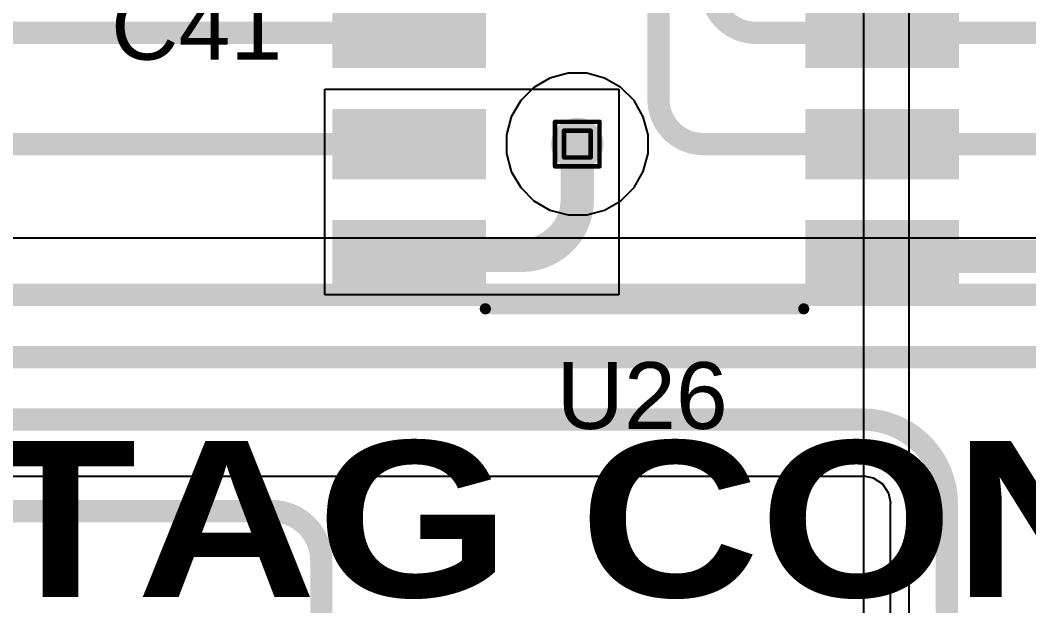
# Model space of a CAD drawing. Header units: inches. Extents: x -5 to 230, y -4 to 159.
# Drawn here: x 45.41 to 56.92, y 46.56 to 53.25 of the extents above; entities that cross this region are included whole.
import ezdxf

# ---------------------------------------------------------------- set-up
doc = ezdxf.new("R2010")
doc.units = ezdxf.units.IN
for name, color, linetype in [('Bottom Layer', 5, 'Continuous'), ('Drill Drawing', 1, 'Continuous'), ('Layer 1', 16, 'Continuous'), ('Layer 2', 76, 'Continuous'), ('Top Layer', 1, 'Continuous'), ('Top Overlay', 2, 'Continuous'), ('Top Paste', 8, 'Continuous'), ('Top Solder', 216, 'Continuous'), ('Via Holes', 16, 'Continuous')]:
    doc.layers.add(name, color=color, linetype=linetype)
doc.styles.add('Arial', font='', dxfattribs={"height": 0.2})
doc.styles.add('Arial Black_Bold', font='', dxfattribs={"height": 0.2})
doc.styles.get('Arial').set_extended_font_data('Arial')
doc.styles.get('Arial Black_Bold').set_extended_font_data('Arial Black', bold=True)

# ---------------------------------------------------------------- blocks, each defined once
blk = doc.blocks.new('SOIC_8_0_154___3_90___W______50')
at = {"layer": 'Top Layer'}
for points in [[(-3.475, 1.605), (-3.475, 2.205), (-1.925, 2.205), (-1.925, 1.605)], [(1.925, 1.605), (1.925, 2.205), (3.475, 2.205), (3.475, 1.605)], [(-3.475, 0.335), (-3.475, 0.935), (-1.925, 0.935), (-1.925, 0.335)], [(1.925, 0.335), (1.925, 0.935), (3.475, 0.935), (3.475, 0.335)], [(-3.475, -0.935), (-3.475, -0.335), (-1.925, -0.335), (-1.925, -0.935)], [(1.925, -0.935), (1.925, -0.335), (3.475, -0.335), (3.475, -0.935)], [(-3.475, -2.205), (-3.475, -1.605), (-1.925, -1.605), (-1.925, -2.205)], [(1.925, -2.205), (1.925, -1.605), (3.475, -1.605), (3.475, -2.205)]]:
    blk.add_hatch(color=1, dxfattribs=at).paths.add_polyline_path(points)
at = {"layer": 'Top Overlay'}
blk.add_hatch(color=2, dxfattribs=at).paths.add_polyline_path([(-1.838, 1.626), (-1.483, 1.626), (-1.483, 2.21), (-1.838, 2.21)])
at = {"layer": 'Top Paste'}
for points in [[(-3.475, 1.605), (-3.475, 2.205), (-1.925, 2.205), (-1.925, 1.605)], [(1.925, 1.605), (1.925, 2.205), (3.475, 2.205), (3.475, 1.605)], [(-3.475, 0.335), (-3.475, 0.935), (-1.925, 0.935), (-1.925, 0.335)], [(1.925, 0.335), (1.925, 0.935), (3.475, 0.935), (3.475, 0.335)], [(-3.475, -0.935), (-3.475, -0.335), (-1.925, -0.335), (-1.925, -0.935)], [(1.925, -0.935), (1.925, -0.335), (3.475, -0.335), (3.475, -0.935)], [(-3.475, -2.205), (-3.475, -1.605), (-1.925, -1.605), (-1.925, -2.205)], [(1.925, -2.205), (1.925, -1.605), (3.475, -1.605), (3.475, -2.205)]]:
    blk.add_hatch(color=8, dxfattribs=at).paths.add_polyline_path(points)
at = {"layer": 'Top Solder'}
for points in [[(-3.577, 1.503), (-3.577, 2.307), (-1.823, 2.307), (-1.823, 1.503)], [(1.823, 1.503), (1.823, 2.307), (3.577, 2.307), (3.577, 1.503)], [(-3.577, 0.233), (-3.577, 1.037), (-1.823, 1.037), (-1.823, 0.233)], [(1.823, 0.233), (1.823, 1.037), (3.577, 1.037), (3.577, 0.233)], [(-3.577, -1.037), (-3.577, -0.233), (-1.823, -0.233), (-1.823, -1.037)], [(1.823, -1.037), (1.823, -0.233), (3.577, -0.233), (3.577, -1.037)], [(-3.577, -2.307), (-3.577, -1.503), (-1.823, -1.503), (-1.823, -2.307)], [(1.823, -2.307), (1.823, -1.503), (3.577, -1.503), (3.577, -2.307)]]:
    blk.add_hatch(color=216, dxfattribs=at).paths.add_polyline_path(points)
at = {"layer": 'Top Overlay', "const_width": 0.127}
for points in [[(-1.829, 2.515), (1.803, 2.515)], [(-3.794, 1.803), (-3.794, 2.057)], [(-3.794, 2.057), (-3.667, 1.93)], [(-3.794, 1.803), (-3.667, 1.93)], [(-1.829, -2.515), (1.803, -2.515)]]:
    blk.add_lwpolyline(points, dxfattribs=at)
at = {"layer": 'Top Overlay', "const_width": 0.0635}
for points in [[(-1.861, 2.515, 1), (-1.797, 2.515, 1)], [(1.772, 2.515, 1), (1.835, 2.515, 1)], [(-3.826, 2.057, 1), (-3.762, 2.057, 1)], [(-3.826, 2.057, 1), (-3.762, 2.057, 1)], [(-3.699, 1.93, 1), (-3.635, 1.93, 1)], [(-3.699, 1.93, 1), (-3.635, 1.93, 1)], [(-3.826, 1.803, 1), (-3.762, 1.803, 1)], [(-3.826, 1.803, 1), (-3.762, 1.803, 1)], [(-1.861, -2.515, 1), (-1.797, -2.515, 1)], [(1.772, -2.515, 1), (1.835, -2.515, 1)]]:
    blk.add_lwpolyline(points, format="xyb", close=True, dxfattribs=at)

msp = doc.modelspace()

# ---------------------------------------------------------------- hatches: boundary and pattern name
at = {"layer": 'Bottom Layer'}
h = msp.add_hatch(color=5, dxfattribs=at)
edge = h.paths.add_edge_path()
edge.add_arc((51.765, 51.834), 0.3, 0, 360)
at = {"layer": 'Layer 1'}
h = msp.add_hatch(color=16, dxfattribs=at)
edge = h.paths.add_edge_path()
edge.add_arc((51.765, 51.834), 0.3, 0, 360)
at = {"layer": 'Layer 2'}
h = msp.add_hatch(color=76, dxfattribs=at)
edge = h.paths.add_edge_path()
edge.add_arc((51.765, 51.834), 0.3, 0, 360)
at = {"layer": 'Top Layer'}
h = msp.add_hatch(color=1, dxfattribs=at)
edge = h.paths.add_edge_path()
edge.add_arc((51.765, 51.834), 0.3, 0, 360)
at = {"layer": 'Via Holes'}
h = msp.add_hatch(color=7, dxfattribs=at)
edge = h.paths.add_edge_path()
edge.add_arc((51.765, 51.834), 0.15, 0, 360)

# ---------------------------------------------------------------- linework, layer by layer
at = {"layer": 'Bottom Layer'}
for p, q in [((58.378, 50.762), (37.635, 50.762)), ((29.858, 48.044), (55.017, 48.044)), ((55.017, 48.044), (55.032, 48.047)), ((55.032, 48.047), (55.141, 48.025)), ((55.141, 48.025), (55.246, 47.955)), ((55.246, 47.955), (55.316, 47.85)), ((55.316, 47.85), (55.338, 47.741)), ((55.338, 47.741), (55.335, 47.726)), ((55.335, 47.726), (55.335, 17.513))]:
    msp.add_line(p, q, dxfattribs=at)
at = {"layer": 'Bottom Layer', "const_width": 0.254}
for points in [[(31.496, 50.114), (65.633, 50.114)], [(30.43, 49.402), (60.324, 49.402)], [(29.363, 48.691), (55.017, 48.691)], [(55.982, 47.726), (55.982, 17.018)]]:
    msp.add_lwpolyline(points, dxfattribs=at)
at = {"layer": 'Bottom Layer', "const_width": 0.127}
for points in [[(54.953, 48.691, 1), (55.08, 48.691, 1)], [(54.953, 48.691, 1), (55.08, 48.691, 1)], [(55.919, 47.726, 1), (56.046, 47.726, 1)], [(55.919, 47.726, 1), (56.046, 47.726, 1)]]:
    msp.add_lwpolyline(points, format="xyb", close=True, dxfattribs=at)
at = {"layer": 'Bottom Layer', "const_width": 0.254}
msp.add_lwpolyline([(55.017, 48.691, -0.414214), (55.982, 47.726)], format="xyb", dxfattribs=at)
at = {"layer": 'Drill Drawing', "const_width": 0.0508}
for points in [[(51.511, 52.088), (52.019, 52.088)], [(51.511, 51.58), (51.511, 52.088)], [(52.019, 51.58), (52.019, 52.088)], [(51.613, 51.987), (51.918, 51.987)], [(51.613, 51.682), (51.613, 51.987)], [(51.918, 51.682), (51.918, 51.987)], [(51.613, 51.682), (51.918, 51.682)], [(51.511, 51.58), (52.019, 51.58)]]:
    msp.add_lwpolyline(points, dxfattribs=at)
at = {"layer": 'Drill Drawing', "const_width": 0.0254}
for points in [[(51.498, 52.088, 1), (51.524, 52.088, 1)], [(51.498, 52.088, 1), (51.524, 52.088, 1)], [(52.007, 52.088, 1), (52.032, 52.088, 1)], [(52.007, 52.088, 1), (52.032, 52.088, 1)], [(51.6, 51.987, 1), (51.626, 51.987, 1)], [(51.6, 51.987, 1), (51.626, 51.987, 1)], [(51.905, 51.987, 1), (51.93, 51.987, 1)], [(51.905, 51.987, 1), (51.93, 51.987, 1)], [(51.6, 51.682, 1), (51.626, 51.682, 1)], [(51.6, 51.682, 1), (51.626, 51.682, 1)], [(51.905, 51.682, 1), (51.93, 51.682, 1)], [(51.905, 51.682, 1), (51.93, 51.682, 1)], [(51.498, 51.58, 1), (51.524, 51.58, 1)], [(51.498, 51.58, 1), (51.524, 51.58, 1)], [(52.007, 51.58, 1), (52.032, 51.58, 1)], [(52.007, 51.58, 1), (52.032, 51.58, 1)]]:
    msp.add_lwpolyline(points, format="xyb", close=True, dxfattribs=at)
at = {"layer": 'Layer 2'}
for p, q in [((55.55, 38.431), (55.55, 57.867)), ((55.032, 56.003), (55.032, 38.443)), ((51.659, 52.642), (51.453, 52.587)), ((51.872, 52.642), (51.659, 52.642)), ((52.077, 52.587), (51.872, 52.642)), ((51.453, 52.587), (51.269, 52.481)), ((52.261, 52.481), (52.077, 52.587)), ((51.269, 52.481), (51.119, 52.33)), ((52.412, 52.33), (52.261, 52.481)), ((51.119, 52.33), (51.012, 52.146)), ((52.518, 52.146), (52.412, 52.33)), ((51.012, 52.146), (50.957, 51.941)), ((52.573, 51.941), (52.518, 52.146)), ((50.957, 51.941), (50.957, 51.728)), ((52.573, 51.728), (52.573, 51.941)), ((50.957, 51.728), (51.012, 51.522)), ((52.518, 51.522), (52.573, 51.728)), ((51.012, 51.522), (51.119, 51.338)), ((52.412, 51.338), (52.518, 51.522)), ((51.119, 51.338), (51.269, 51.188)), ((52.261, 51.188), (52.412, 51.338)), ((51.269, 51.188), (51.453, 51.081)), ((52.077, 51.081), (52.261, 51.188)), ((51.453, 51.081), (51.659, 51.026)), ((51.659, 51.026), (51.872, 51.026)), ((51.872, 51.026), (52.077, 51.081))]:
    msp.add_line(p, q, dxfattribs=at)
at = {"layer": 'Top Layer'}
for p, q in [((48.884, 50.114), (48.884, 52.46)), ((48.884, 52.46), (52.239, 52.46)), ((52.239, 52.46), (52.239, 50.114)), ((52.239, 50.114), (48.884, 50.114))]:
    msp.add_line(p, q, dxfattribs=at)
for points, const_width in [([(52.691, 52.346), (52.691, 62.35)], 0.254), ([(23.642, 53.104), (50.137, 53.104)], 0.254), ([(53.803, 53.104), (55.245, 53.104)], 0.254), ([(55.245, 53.104), (57.437, 53.104)], 0.254), ([(51.765, 51.201), (51.765, 51.834)], 0.381), ([(24.519, 51.834), (49.965, 51.834)], 0.254), ([(53.203, 51.834), (55.245, 51.834)], 0.254), ([(55.245, 51.834), (57.437, 51.834)], 0.254), ([(49.845, 50.564), (51.128, 50.564)], 0.381), ([(55.257, 50.553), (58.549, 50.553)], 0.381), ([(44.231, 47.645), (48.278, 47.645)], 0.254), ([(48.844, 45.127), (48.844, 47.079)], 0.254)]:
    msp.add_lwpolyline(points, dxfattribs=dict(at, const_width=const_width))
for points, const_width in [([(53.803, 53.104, -0.414214), (53.29, 53.617)], 0.254), ([(53.203, 51.834, -0.414214), (52.691, 52.346)], 0.254), ([(51.765, 51.201, -0.414214), (51.128, 50.564)], 0.381), ([(48.278, 47.645, -0.414214), (48.844, 47.079)], 0.254)]:
    msp.add_lwpolyline(points, format="xyb", dxfattribs=dict(at, const_width=const_width))
for points, const_width in [([(50.074, 53.104, 1), (50.201, 53.104, 1)], 0.127), ([(53.739, 53.104, 1), (53.866, 53.104, 1)], 0.127), ([(53.739, 53.104, 1), (53.866, 53.104, 1)], 0.127), ([(55.182, 53.104, 1), (55.309, 53.104, 1)], 0.127), ([(55.182, 53.104, 1), (55.309, 53.104, 1)], 0.127), ([(52.627, 52.346, 1), (52.754, 52.346, 1)], 0.127), ([(52.627, 52.346, 1), (52.754, 52.346, 1)], 0.127), ([(51.67, 51.834, 1), (51.86, 51.834, 1)], 0.191), ([(49.902, 51.834, 1), (50.029, 51.834, 1)], 0.127), ([(53.139, 51.834, 1), (53.266, 51.834, 1)], 0.127), ([(53.139, 51.834, 1), (53.266, 51.834, 1)], 0.127), ([(55.182, 51.834, 1), (55.309, 51.834, 1)], 0.127), ([(55.182, 51.834, 1), (55.309, 51.834, 1)], 0.127), ([(51.67, 51.201, 1), (51.86, 51.201, 1)], 0.191), ([(51.67, 51.201, 1), (51.86, 51.201, 1)], 0.191), ([(49.75, 50.564, 1), (49.94, 50.564, 1)], 0.191), ([(51.033, 50.564, 1), (51.223, 50.564, 1)], 0.191), ([(51.033, 50.564, 1), (51.223, 50.564, 1)], 0.191), ([(55.161, 50.553, 1), (55.352, 50.553, 1)], 0.191), ([(48.214, 47.645, 1), (48.341, 47.645, 1)], 0.127), ([(48.214, 47.645, 1), (48.341, 47.645, 1)], 0.127), ([(48.781, 47.079, 1), (48.908, 47.079, 1)], 0.127), ([(48.781, 47.079, 1), (48.908, 47.079, 1)], 0.127)]:
    msp.add_lwpolyline(points, format="xyb", close=True, dxfattribs=dict(at, const_width=const_width))

# ---------------------------------------------------------------- block references
msp.add_blockref('SOIC_8_0_154___3_90___W______50', (52.545, 52.469))

# ---------------------------------------------------------------- texts
at = {"layer": 'Top Overlay', "style": 'Arial'}
for s, p in [('C41', (46.445, 52.797)), ('U26', (51.529, 48.583))]:
    msp.add_text(s, height=0.762, dxfattribs=at).set_placement(p)
at = {"layer": 'Top Overlay', "style": 'Arial Black_Bold'}
msp.add_text('TAG CON', height=1.778, rotation=360, dxfattribs=at).set_placement((45, 46.666))

doc.saveas('drawing.dxf')
